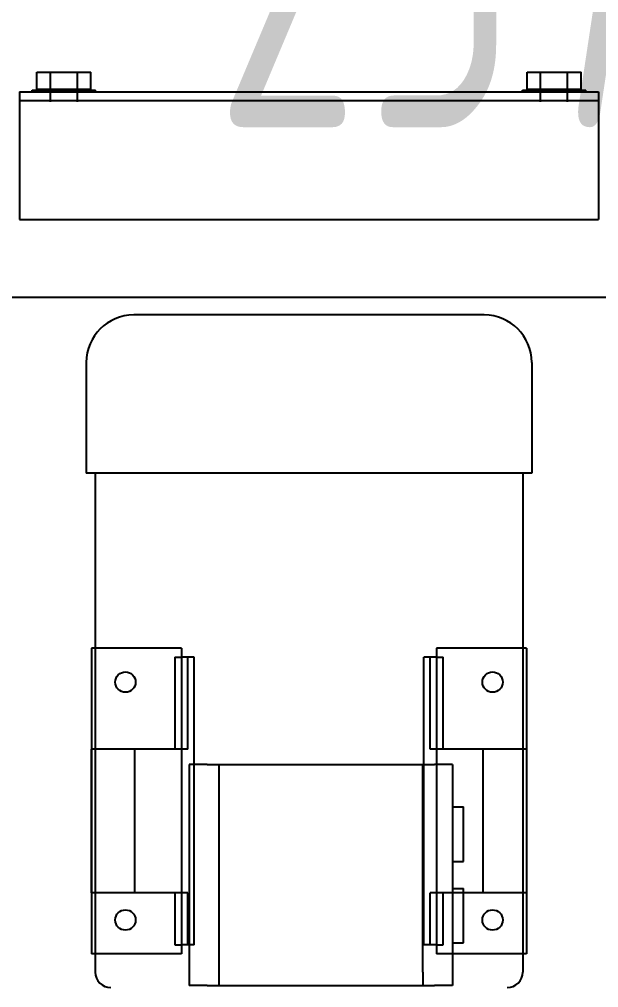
# Model space of a CAD drawing. Extents: x -32000 to 416743, y -254124 to 144214.
# Drawn here: x 255625 to 255965, y 84735 to 85305 of the extents above; entities that cross this region are included whole.
import ezdxf

# ---------------------------------------------------------------- set-up
doc = ezdxf.new("R2010")
doc.units = 0
doc.header["$LTSCALE"] = 10
for name, color, linetype in [('XFM1P40$0$E-CBL-DIM', 250, 'Continuous'), ('XFM1Q40$0$COL', 1, 'Continuous'), ('XFM1Q40$0$M-EQPM-MAU', 22, 'Continuous')]:
    doc.layers.add(name, color=color, linetype=linetype)
doc.styles.add('XFM1P40$0$dim-txt', font='isocp.shx', dxfattribs={"width": 0.7, "bigfont": 'chineset.shx'})
doc.dimstyles.new('XFM1P40$0$2000-dim', dxfattribs={"dimscale": 2000, "dimtxt": 0.1, "dimasz": 0.05, "dimexe": 0.1, "dimexo": 0.1, "dimgap": 0.05, "dimtad": 1, "dimdec": 0, "dimrnd": 5, "dimtxsty": 'XFM1P40$0$dim-txt', "dimblk": 'XFM1P40$0$_Dot', "dimcen": 2, "dimclrd": 256, "dimclre": 256, "dimclrt": 256, "dimadec": 0, "dimazin": 0, "dimtfac": 1, "dimtdec": 0, "dimtix": 1, "dimtmove": 2, "dimatfit": 3, "dimldrblk": 'XFM1P40$0$_Oblique', "dimfxl": 1, "dimtvp": 1, "dimarcsym": 0})

# ---------------------------------------------------------------- blocks, each defined once
blk = doc.blocks.new('XFM1P40$0$_Dot')
at = {"color": 0, "linetype": 'ByBlock', "lineweight": -2}
blk.add_line((-0.5, 0), (-1, 0), dxfattribs=at)
at = {"color": 0, "linetype": 'ByBlock', "const_width": 0.5}
blk.add_lwpolyline([(-0.25, 0, 1), (0.25, 0, 1)], format="xyb", close=True, dxfattribs=at)
blk = doc.blocks.new('*D264')
at = {"layer": 'DEFPOINTS', "color": 0, "transparency": 16777216}
for p in [(254630.54, 85140.63, 0), (257200, 85141.28), (257200, 85140.63, 0)]:
    blk.add_point(p, dxfattribs=at)
at = {"layer": 'XFM1P40$0$E-CBL-DIM', "lineweight": -2}
for p, q in [((254630.54, 85340.63), (254630.54, 85341.28)), ((257200, 85340.63), (257200, 85341.28)), ((254730.54, 85141.28), (257100, 85141.28))]:
    blk.add_line(p, q, dxfattribs=at)
at = {"layer": 'XFM1P40$0$E-CBL-DIM', "lineweight": -2, "xscale": 100, "yscale": 100, "zscale": 100, "rotation": 180}
blk.add_blockref('XFM1P40$0$_Dot', (254630.54, 85141.28), dxfattribs=at)
at = {"layer": 'XFM1P40$0$E-CBL-DIM', "lineweight": -2, "xscale": 100, "yscale": 100, "zscale": 100}
blk.add_blockref('XFM1P40$0$_Dot', (257200, 85141.28), dxfattribs=at)
at = {"layer": 'XFM1P40$0$E-CBL-DIM', "insert": (255915.27, 85341.3), "char_height": 200, "attachment_point": 5, "style": 'XFM1P40$0$dim-txt'}
blk.add_mtext('2570', dxfattribs=at)
blk = doc.blocks.new('XFM1P40$0$_Oblique')
at = {"color": 0, "linetype": 'ByBlock', "lineweight": -2}
blk.add_line((-0.5, -0.5), (0.5, 0.5), dxfattribs=at)
blk = doc.blocks.new('XFM1Q40$0$A$C6DF15AF1')
at = {"layer": 'XFM1Q40$0$M-EQPM-MAU'}
for p, q in [((13670.429, -13800.982, 0.34), (13670.429, -13835.056, 0.34)), ((13677.429, -13800.982, 0.34), (13670.429, -13800.982, 0.34)), ((13677.429, -13800.982, 0.34), (13677.429, -13835.056, 0.34)), ((13677.929, -13800.982, -0.16), (13677.929, -13835.056, -0.16)), ((13677.929, -13800.982, -0.16), (13677.929, -13835.056, -0.16)), ((13677.929, -13801.738, -9.36), (13678.029, -13801.738, -9.36)), ((13677.929, -13801.738, -4.76), (13678.029, -13801.738, -4.76)), ((13677.929, -13801.738, -0.16), (13678.029, -13801.738, -0.16)), ((13678.092, -13802.011, -9.36), (13679.092, -13802.011, -9.36)), ((13678.092, -13802.011, -4.76), (13679.092, -13802.011, -4.76)), ((13678.092, -13802.011, -0.16), (13678.092, -13802.807, 1.218)), ((13678.092, -13802.011, -0.16), (13679.092, -13802.011, -0.16)), ((13679.092, -13802.011, -0.16), (13679.092, -13802.807, 1.218)), ((13677.348, -13802.805, -9.36), (13677.929, -13802.805, -9.36)), ((13677.348, -13802.805, -4.76), (13677.929, -13802.805, -4.76)), ((13677.348, -13802.805, -0.16), (13677.929, -13802.805, -0.16)), ((13678.029, -13802.805, -9.36), (13678.092, -13802.805, -9.36)), ((13678.029, -13802.805, -4.76), (13678.092, -13802.805, -4.76)), ((13678.029, -13802.805, -0.16), (13678.092, -13802.805, -0.16)), ((13678.092, -13802.807, 1.218), (13678.092, -13804.398, 1.218)), ((13678.092, -13802.807, 1.218), (13679.092, -13802.807, 1.218)), ((13679.092, -13802.807, 1.218), (13679.092, -13804.398, 1.218)), ((13677.348, -13804.4, -9.36), (13677.929, -13804.4, -9.36)), ((13677.348, -13804.4, -4.76), (13677.929, -13804.4, -4.76)), ((13677.348, -13804.4, -0.16), (13677.929, -13804.4, -0.16)), ((13678.029, -13804.4, -9.36), (13678.092, -13804.4, -9.36)), ((13678.029, -13804.4, -4.76), (13678.092, -13804.4, -4.76)), ((13678.029, -13804.4, -0.16), (13678.092, -13804.4, -0.16)), ((13678.092, -13804.398, 1.218), (13678.092, -13805.193, -0.16)), ((13678.092, -13804.398, 1.218), (13679.092, -13804.398, 1.218)), ((13679.092, -13804.398, 1.218), (13679.092, -13805.193, -0.16)), ((13677.929, -13805.467, -9.36), (13678.029, -13805.467, -9.36)), ((13677.929, -13805.467, -4.76), (13678.029, -13805.467, -4.76)), ((13677.929, -13805.467, -0.16), (13678.029, -13805.467, -0.16)), ((13678.092, -13805.193, -9.36), (13679.092, -13805.193, -9.36)), ((13678.092, -13805.193, -4.76), (13679.092, -13805.193, -4.76)), ((13678.092, -13805.193, -0.16), (13679.092, -13805.193, -0.16)), ((13677.929, -13830.57, -9.36), (13678.029, -13830.57, -9.36)), ((13677.929, -13830.57, -4.76), (13678.029, -13830.57, -4.76)), ((13677.929, -13830.57, -0.16), (13678.029, -13830.57, -0.16)), ((13678.092, -13830.844, -9.36), (13679.092, -13830.844, -9.36)), ((13678.092, -13830.844, -4.76), (13679.092, -13830.844, -4.76)), ((13678.092, -13830.844, -0.16), (13678.092, -13831.639, 1.218)), ((13678.092, -13830.844, -0.16), (13679.092, -13830.844, -0.16)), ((13679.092, -13830.844, -0.16), (13679.092, -13831.639, 1.218)), ((13677.348, -13831.637, -9.36), (13677.929, -13831.637, -9.36)), ((13677.348, -13831.637, -4.76), (13677.929, -13831.637, -4.76)), ((13677.348, -13831.637, -0.16), (13677.929, -13831.637, -0.16)), ((13678.029, -13831.637, -9.36), (13678.092, -13831.637, -9.36)), ((13678.029, -13831.637, -4.76), (13678.092, -13831.637, -4.76)), ((13678.029, -13831.637, -0.16), (13678.092, -13831.637, -0.16)), ((13678.092, -13831.639, 1.218), (13678.092, -13833.23, 1.218)), ((13678.092, -13831.639, 1.218), (13679.092, -13831.639, 1.218)), ((13679.092, -13831.639, 1.218), (13679.092, -13833.23, 1.218)), ((13677.348, -13833.232, -9.36), (13677.929, -13833.232, -9.36)), ((13677.348, -13833.232, -4.76), (13677.929, -13833.232, -4.76)), ((13677.348, -13833.232, -0.16), (13677.929, -13833.232, -0.16)), ((13678.029, -13833.232, -9.36), (13678.092, -13833.232, -9.36)), ((13678.029, -13833.232, -4.76), (13678.092, -13833.232, -4.76)), ((13678.029, -13833.232, -0.16), (13678.092, -13833.232, -0.16)), ((13678.092, -13833.23, 1.218), (13678.092, -13834.026, -0.16)), ((13678.092, -13833.23, 1.218), (13679.092, -13833.23, 1.218)), ((13679.092, -13833.23, 1.218), (13679.092, -13834.026, -0.16)), ((13678.092, -13834.026, -9.36), (13679.092, -13834.026, -9.36)), ((13678.092, -13834.026, -4.76), (13679.092, -13834.026, -4.76)), ((13678.092, -13834.026, -0.16), (13679.092, -13834.026, -0.16)), ((13677.929, -13834.3, -9.36), (13678.029, -13834.3, -9.36)), ((13677.929, -13834.3, -4.76), (13678.029, -13834.3, -4.76)), ((13677.929, -13834.3, -0.16), (13678.029, -13834.3, -0.16)), ((13677.429, -13835.056, 0.34), (13670.429, -13835.056, 0.34))]:
    blk.add_line(p, q, dxfattribs=at)
at = {"layer": 'XFM1Q40$0$M-EQPM-MAU', "extrusion": (-1.22465e-16, -1, 0)}
for p, q in [((13655.502, -13831.119, 3.078), (13655.502, -13804.919, 3.078)), ((13662.012, -13804.919, 3.078), (13655.502, -13804.919, 3.078)), ((13627.202, -13805.443, 3.078), (13626.139, -13805.443, 3.078)), ((13645.202, -13805.219, 3.078), (13627.202, -13805.219, 3.078)), ((13627.202, -13810.519, 3.078), (13627.202, -13805.219, 3.078)), ((13645.202, -13805.443, 3.078), (13627.202, -13805.443, 3.078)), ((13630.802, -13805.23, 3.078), (13639.262, -13805.23, 3.078)), ((13630.802, -13810.126, 3.078), (13630.802, -13805.23, 3.078)), ((13639.262, -13810.126, 3.078), (13639.262, -13805.23, 3.078)), ((13645.202, -13810.519, 3.078), (13645.202, -13805.219, 3.078)), ((13655.502, -13805.443, 3.078), (13645.202, -13805.443, 3.078)), ((13630.802, -13807.768, 3.078), (13639.262, -13807.768, 3.078)), ((13664.802, -13828.329, 3.078), (13664.802, -13807.709, 3.078)), ((13630.802, -13810.126, 3.078), (13627.742, -13810.126, 3.078)), ((13627.742, -13810.126, 3.078), (13627.742, -13810.519, 3.078)), ((13630.802, -13810.888, 3.078), (13630.802, -13810.126, 3.078)), ((13644.662, -13810.126, 3.078), (13639.262, -13810.126, 3.078)), ((13639.262, -13810.888, 3.078), (13639.262, -13810.126, 3.078)), ((13644.662, -13810.126, 3.078), (13644.662, -13810.519, 3.078)), ((13645.202, -13810.519, 3.078), (13627.202, -13810.519, 3.078)), ((13627.742, -13811.264, 3.078), (13627.742, -13810.519, 3.078)), ((13644.662, -13811.264, 3.078), (13644.662, -13810.519, 3.078)), ((13638.352, -13810.969, 3.078), (13625.352, -13810.969, 3.078)), ((13625.352, -13812.026, 3.078), (13625.352, -13810.969, 3.078)), ((13627.742, -13810.888, 3.078), (13630.802, -13810.888, 3.078)), ((13627.742, -13811.264, 3.078), (13644.662, -13811.264, 3.078)), ((13638.352, -13812.026, 3.078), (13638.352, -13810.969, 3.078)), ((13639.262, -13810.888, 3.078), (13644.662, -13810.888, 3.078)), ((13625.352, -13812.026, 3.078), (13625.352, -13812.731, 3.078)), ((13638.352, -13812.026, 3.078), (13638.352, -13812.731, 3.078)), ((13625.352, -13812.731, 3.078), (13625.352, -13824.706, 3.078)), ((13626.139, -13812.731, 3.078), (13638.352, -13812.731, 3.078)), ((13638.352, -13812.731, 3.078), (13638.352, -13824.706, 3.078)), ((13625.352, -13824.706, 3.078), (13625.352, -13825.411, 3.078)), ((13626.139, -13824.706, 3.078), (13638.352, -13824.706, 3.078)), ((13627.742, -13825.519, 3.078), (13627.742, -13824.773, 3.078)), ((13627.742, -13824.773, 3.078), (13644.662, -13824.773, 3.078)), ((13638.352, -13824.706, 3.078), (13638.352, -13825.411, 3.078)), ((13644.662, -13825.519, 3.078), (13644.662, -13824.773, 3.078)), ((13625.352, -13826.469, 3.078), (13625.352, -13825.411, 3.078)), ((13645.202, -13825.519, 3.078), (13627.202, -13825.519, 3.078)), ((13627.202, -13830.819, 3.078), (13627.202, -13825.519, 3.078)), ((13627.742, -13825.149, 3.078), (13630.802, -13825.149, 3.078)), ((13627.742, -13825.519, 3.078), (13627.742, -13825.911, 3.078)), ((13630.802, -13825.911, 3.078), (13630.802, -13825.149, 3.078)), ((13638.352, -13826.469, 3.078), (13638.352, -13825.411, 3.078)), ((13639.262, -13825.911, 3.078), (13639.262, -13825.149, 3.078)), ((13639.262, -13825.149, 3.078), (13644.662, -13825.149, 3.078)), ((13644.662, -13825.519, 3.078), (13644.662, -13825.911, 3.078)), ((13645.202, -13830.819, 3.078), (13645.202, -13825.519, 3.078)), ((13627.742, -13825.911, 3.078), (13630.802, -13825.911, 3.078)), ((13630.802, -13830.807, 3.078), (13630.802, -13825.911, 3.078)), ((13639.262, -13830.807, 3.078), (13639.262, -13825.911, 3.078)), ((13639.262, -13825.911, 3.078), (13644.662, -13825.911, 3.078)), ((13638.352, -13826.469, 3.078), (13625.352, -13826.469, 3.078)), ((13627.852, -13826.469, 3.078), (13627.852, -13827.11, 3.078)), ((13631.052, -13826.469, 3.078), (13631.052, -13827.11, 3.078)), ((13632.652, -13826.469, 3.078), (13632.652, -13827.11, 3.078)), ((13635.852, -13826.469, 3.078), (13635.852, -13827.11, 3.078)), ((13627.852, -13827.11, 3.078), (13631.052, -13827.11, 3.078)), ((13632.652, -13827.11, 3.078), (13635.852, -13827.11, 3.078)), ((13630.802, -13828.27, 3.078), (13639.262, -13828.27, 3.078)), ((13627.202, -13830.595, 3.078), (13626.139, -13830.595, 3.078)), ((13645.202, -13830.595, 3.078), (13627.202, -13830.595, 3.078)), ((13639.262, -13830.807, 3.078), (13630.802, -13830.807, 3.078)), ((13655.502, -13830.595, 3.078), (13645.202, -13830.595, 3.078)), ((13645.202, -13830.819, 3.078), (13627.202, -13830.819, 3.078)), ((13662.012, -13831.119, 3.078), (13655.502, -13831.119, 3.078))]:
    blk.add_line(p, q, dxfattribs=at)
at = {"layer": 'XFM1Q40$0$M-EQPM-MAU'}
for centre in [(13629.202, -13807.219, 3.078), (13643.202, -13807.219, 3.078), (13629.202, -13828.819, 3.078), (13643.202, -13828.819, 3.078)]:
    blk.add_circle(centre, 0.6, dxfattribs=at)
at = {"layer": 'XFM1Q40$0$M-EQPM-MAU', "extrusion": (1.22465e-16, -1, 0)}
for centre in [(13677.429, -0.16, 13800.982), (13677.429, -0.16, 13835.056)]:
    blk.add_arc(centre, 0.5, 0, 90, dxfattribs=at)
at = {"layer": 'XFM1Q40$0$M-EQPM-MAU', "extrusion": (1, -6.12263e-17, 0)}
for centre in [(-13803.602, -0.16, 13677.929), (-13803.602, -0.16, 13678.029), (-13832.435, -0.16, 13677.929), (-13832.435, -0.16, 13678.029)]:
    blk.add_arc(centre, 1.865, 0, 180, dxfattribs=at)
at = {"layer": 'XFM1Q40$0$M-EQPM-MAU'}
for centre, radius, start, end in [((13662.012, -13807.709, 3.078), 2.79, 0, 90), ((13626.139, -13806.36, 3.078), 0.917, 90, 180), ((13662.012, -13828.329, 3.078), 2.79, 270, 0), ((13626.139, -13829.678, 3.078), 0.917, 180, 270)]:
    blk.add_arc(centre, radius, start, end, dxfattribs=at)
for points, knots in [([(13625.352, -13812.731, 3.078), (13625.372, -13812.731, 3.078), (13625.393, -13812.731, 3.078), (13625.439, -13812.731, 3.078), (13625.465, -13812.731, 3.078), (13625.547, -13812.731, 3.078), (13625.609, -13812.731, 3.078), (13625.711, -13812.731, 3.078), (13625.747, -13812.731, 3.078), (13625.822, -13812.731, 3.078), (13625.859, -13812.731, 3.078), (13625.937, -13812.731, 3.078), (13625.977, -13812.731, 3.078), (13626.037, -13812.731, 3.078), (13626.058, -13812.731, 3.078), (13626.099, -13812.731, 3.078), (13626.119, -13812.731, 3.078), (13626.139, -13812.731, 3.078)], [0.018429741, 0.018429741, 0.018429741, 0.018429741, 0.019644707, 0.019644707, 0.020859672, 0.020859672, 0.023289603, 0.023289603, 0.024504569, 0.024504569, 0.025719534, 0.025719534, 0.0269345, 0.0269345, 0.027541983, 0.027541983, 0.028149465, 0.028149465, 0.028149465, 0.028149465]), ([(13626.139, -13824.706, 3.078), (13626.098, -13824.706, 3.078), (13626.056, -13824.706, 3.078), (13625.973, -13824.706, 3.078), (13625.933, -13824.706, 3.078), (13625.854, -13824.706, 3.078), (13625.816, -13824.706, 3.078), (13625.741, -13824.706, 3.078), (13625.705, -13824.706, 3.078), (13625.637, -13824.706, 3.078), (13625.605, -13824.706, 3.078), (13625.544, -13824.706, 3.078), (13625.515, -13824.706, 3.078), (13625.462, -13824.706, 3.078), (13625.437, -13824.706, 3.078), (13625.392, -13824.706, 3.078), (13625.371, -13824.706, 3.078), (13625.352, -13824.706, 3.078)], [0.034574243, 0.034574243, 0.034574243, 0.034574243, 0.035815597, 0.035815597, 0.03705695, 0.03705695, 0.038298304, 0.038298304, 0.039539657, 0.039539657, 0.040781011, 0.040781011, 0.042022364, 0.042022364, 0.043263718, 0.043263718, 0.044505071, 0.044505071, 0.044505071, 0.044505071])]:
    blk.add_open_spline(points, degree=3, knots=knots, dxfattribs=at)
blk = doc.blocks.new('XFM1Q40$0$A$C400517eb')
at = {"layer": 'XFM1Q40$0$COL', "xscale": 10.00000000000001, "yscale": 10.00000000000001, "zscale": 10.00000000000001, "rotation": 90}
blk.add_blockref('XFM1Q40$0$A$C6DF15AF1', (147014.81, -51517.22), dxfattribs=at)
blk = doc.blocks.new('XFM1Q40')
blk.add_blockref('XFM1Q40$0$A$C400517eb', (-29400, 0))
blk = doc.blocks.new('XFM1P40')
at = {"layer": 'XFM1P40$0$E-CBL-DIM'}
dim = blk.add_linear_dim(base=(257200, 85141.28), p1=(254630.54, 85140.63, 0), p2=(257200, 85140.63, 0), dimstyle='XFM1P40$0$2000-dim', dxfattribs=at)
dim.commit()
dim.dimension.update_dxf_attribs({"geometry": '*D264', "text_midpoint": (255915.27, 85341.3)})

msp = doc.modelspace()

# ---------------------------------------------------------------- block references
for name in ['XFM1P40', 'XFM1Q40']:
    msp.add_blockref(name, (0, 0))

doc.saveas('drawing.dxf')
